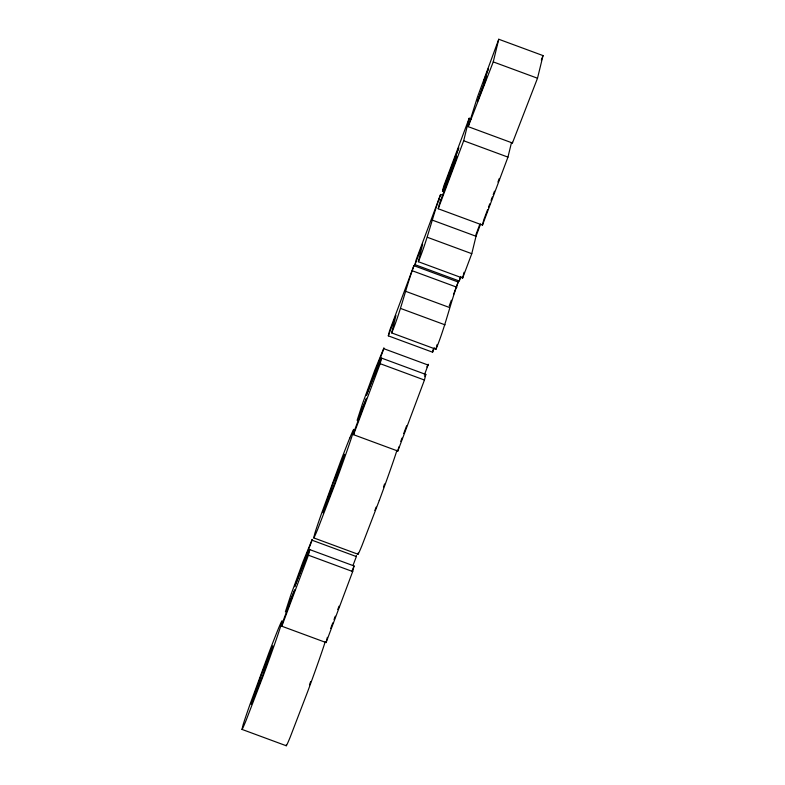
<?xml version="1.0" encoding="UTF-8"?>
<svg xmlns="http://www.w3.org/2000/svg" width="785" height="785" viewBox="0 0 785 785"><rect width="100%" height="100%" fill="white"/><g stroke="black" fill="none" stroke-linecap="round" stroke-linejoin="round"><path stroke-width="1.18" d="M468.174 126.65L477.427 97.163L498.76 39.25L543.024 55.588L537.509 78.235L512.438 142.998L468.174 126.65L493.245 61.897L498.76 39.25M512.438 142.998L512.517 142.242M241.976 729.412L243.075 724.879A57.815 1.354 -69.7 0 1 249.915 704.626L268.715 653.375A58.375 1.374 -69.7 0 1 277.998 629.609A58.375 1.374 -69.7 0 1 282.041 620.876L280.932 625.419A58.375 1.374 -69.7 0 1 274.122 645.594A58.365 1.374 -69.7 0 1 263.328 675.483L246.029 720.571A57.815 1.354 -69.7 0 1 241.976 729.402L286.24 745.75A57.815 1.354 -69.7 0 0 290.293 736.919L307.592 691.83A58.365 1.374 -69.7 0 0 318.386 661.941A58.375 1.374 -69.7 0 0 325.196 641.757M312.077 540.217L312.185 539.403L303.245 561.187L290.695 595.432L285.377 611.868L294.767 589.849L283.081 621.033L281.815 626.224L326.079 642.562L352.691 571.549L354.045 565.956L309.781 549.618L294.66 586.689L312.077 540.217L356.341 556.555L352.995 565.485M286.24 745.75L286.397 744.533M379.341 500.31L362.042 545.398A57.815 1.354 -69.7 0 1 357.989 554.23L313.725 537.892L314.834 533.358A57.815 1.354 -69.7 0 1 321.673 513.105L340.464 461.855A58.375 1.374 -69.7 0 1 349.747 438.099M356.341 556.555L356.449 555.741L355.998 556.437M383.826 348.697L383.934 347.883L375.004 369.666L362.444 403.922L357.126 420.348L366.516 398.329L354.83 429.513L353.564 434.704L397.828 451.051L424.44 380.038L425.804 374.445L381.539 358.097L366.418 395.179L383.826 348.697L428.09 365.045L424.332 375.083M357.989 554.239L358.146 553.013M428.09 365.045L428.198 364.23L426.824 366.958M281.815 626.224L308.417 555.211L309.781 549.618M353.564 434.704L380.175 363.69L381.539 358.097M388.32 335.852L389.596 330.632L413.93 265.673L458.195 282.021C450.08 304.217 445.056 327.365 435.969 349.266L391.705 332.918L395.944 315.501L388.32 335.852L432.584 352.2L434.282 347.676M391.705 332.918C400.792 311.027 405.816 287.869 413.93 265.673M460.952 276.477L459.254 281.001L414.99 264.663L416.266 259.433L440.601 194.484L442.877 195.318M480.646 223.911L476.024 236.256L471.775 253.683L462.64 278.076L418.376 261.729L422.624 244.302L414.99 264.663M326.079 642.562L327.345 637.371M418.376 261.729C427.462 239.827 432.486 216.68 440.601 194.484M511.418 142.89L507.954 157.118L482.481 225.099L438.216 208.761L439.482 203.56L455.82 159.963L456.693 156.392L443.437 191.766L444.702 186.575L458.783 147.796L442.455 191.393L443.721 186.202L469.185 118.25L471.451 119.084M438.216 208.761L463.69 140.77L469.185 118.25M397.828 451.051L398.849 446.891M432.584 352.2L433.349 349.06M435.969 349.266L437.098 344.615M459.254 281.001L460.02 277.87M462.64 278.076L464.053 272.267M482.481 225.099L483.491 220.948M383.512 486.975L384.572 483.992M309.486 684.824L310.664 681.566M449.226 305.954L451.365 300.253M453.495 294.552L458.195 282.021M475.906 234.754L479.743 224.5M541.336 60.102L543.024 55.588M330.681 628.461L332.771 622.897M334.027 619.551L335.274 616.215M337.776 609.533L339.032 606.187M400.762 441.405L402.018 438.059M403.686 433.605L406.61 425.813M483.746 219.908L487.622 209.585M488.476 207.289L489.771 203.845M491.057 200.401L492.342 196.966M493.206 194.67L494.491 191.226M497.935 182.051L499.221 178.607M374.867 510.486L376.143 507.11M424.93 376.623L425.804 374.445M351.886 571.421L354.045 565.956M493.245 61.897L537.509 78.235M463.69 140.77L507.954 157.118M439.325 199.704L441.602 200.548M431.76 219.918L476.024 236.256M427.511 237.345L471.775 253.683M412.655 270.903L456.919 287.241M405.089 291.107L449.354 307.455M400.841 308.534L445.105 324.872M380.175 363.69L424.44 380.038M308.417 555.211L352.691 571.549M313.725 537.892A57.815 1.354 -69.7 0 0 317.778 529.061L335.077 483.972A58.365 1.374 -69.7 0 0 345.871 454.083A58.375 1.374 -69.7 0 0 352.691 433.899L353.79 429.366A58.375 1.374 -69.7 0 0 349.757 438.128M396.955 450.237A58.375 1.374 -69.7 0 1 379.283 500.487M251.328 703.654L251.239 704.322L262.73 675.306L272.827 645.829L261.336 674.845L251.328 703.654M323.077 512.144L322.988 512.801L334.479 483.786L344.586 454.319L333.085 483.334L323.077 512.144M486.582 76.106L485.375 81.061L477.398 101.51L486.582 76.106M488.349 68.864L483.638 81.787L488.349 68.864"/></g></svg>
